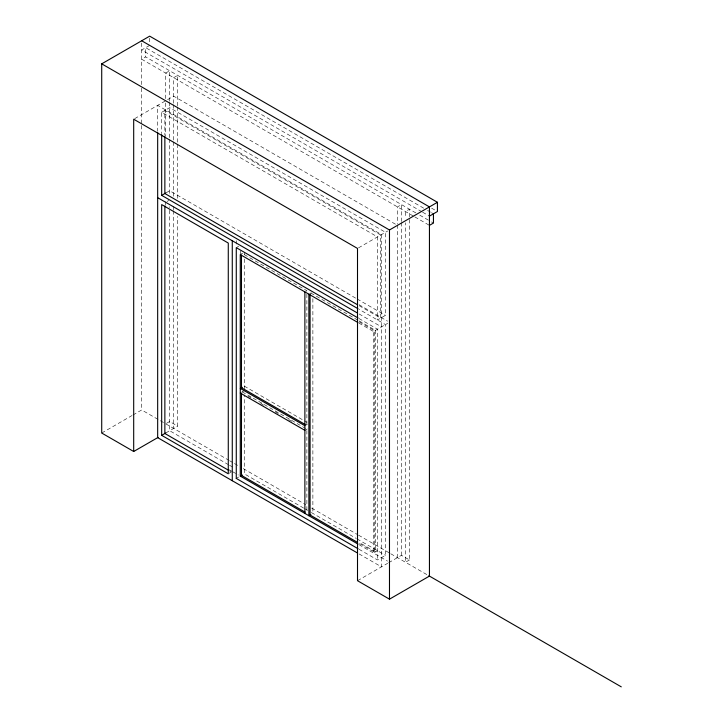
<?xml version="1.0" encoding="UTF-8"?>
<svg xmlns="http://www.w3.org/2000/svg" width="723" height="723" viewBox="0 0 723 723"><rect width="100%" height="100%" fill="white"/><g stroke="black" fill="none" stroke-linecap="round" stroke-linejoin="round"><path stroke-width="0.54" stroke-dasharray="3.62 2.71" d="M149.679 45.377L141.69 49.995L421.636 211.622M415.879 212.914L145.684 56.918L141.69 59.223L413.836 216.349M134.668 118.653L173.656 96.141L397.469 225.359M161.672 112.3L169.661 107.682L385.476 232.282L385.476 315.355L377.487 319.964L377.487 236.9L161.672 112.3L161.672 133.628M166.109 192.797L169.661 190.745L356.186 298.436M166.995 201.518L168.775 200.488M236.276 247.664L238.671 246.281M240.271 254.586L242.666 253.204M358.481 247.872L387.718 230.989M306.082 291.197L306.877 290.736L242.268 253.439M309.679 293.737L311.279 292.815M101.717 433.032L131.938 415.589M132.915 415.02L141.69 409.959L228.622 460.144M166.462 423.344L169.661 421.5L177.659 426.109L177.659 216.349M165.856 432.923L177.659 426.109M241.464 392.345L243.47 391.188M377.487 550.709L373.493 553.023L373.493 331.505L387.7 323.298M304.88 425.72L307.275 424.338M229.164 473.285L230.944 472.264M304.88 430.339L307.275 428.956M235.825 478.671L238.671 477.026M358.979 549.254L377.487 559.945L385.476 555.327L385.476 324.582L358.933 309.254M357.505 580.705L387.718 563.262M388.694 562.702L401.464 555.327L409.462 559.945L409.462 209.209L405.458 211.514L405.458 218.283M409.462 559.945L405.458 562.25L405.458 222.792M431.586 208.134L435.481 210.384M423.687 208.188L145.684 47.691L145.684 56.918M427.582 210.447L430.51 212.128M431.486 212.698L433.439 213.818M422.612 212.191L429.444 216.132M419.783 215.165L430.51 221.365M431.486 221.925L433.439 223.055M414.812 216.909L429.444 225.359M357.162 298.997L385.476 315.355M359.024 304.69L387.528 321.148M359.195 305.712L380.687 318.12L380.687 235.047L164.862 110.447L164.862 135.147M359.006 313.909L381.482 326.886M358.979 318.509L377.487 329.191L377.487 559.945M310.872 293.05L358.129 320.325M359.096 320.885L375.49 330.348L375.49 551.866L359.096 542.404M359.259 321.907L374.686 330.809L374.686 552.327L359.259 543.416M358.906 323.082L373.493 331.505M244.266 386.118L306.95 422.304M242.268 391.884L306.877 429.182L306.877 512.255M248.215 396.24L251.116 397.912M260.759 403.479L263.651 405.151M275.219 411.83L279.078 414.062M288.721 419.629L291.613 421.292M229.598 460.714L233.502 462.964M234.478 463.533L238.382 465.784M243.271 468.603L305.784 504.699M311.64 508.079L357.551 534.586M358.527 535.156L389.787 553.194M390.763 553.764L429.444 576.095M228.549 464.726L169.661 430.727L169.661 206.733M229.516 465.278L233.375 467.51M303.669 508.097L244.266 473.8L244.266 395.002M304.555 508.603L307.564 510.348M311.36 512.535L356.267 538.454M357.063 538.924L385.476 555.327M229.381 469.814L231.55 471.071M232.517 471.631L238.328 474.984M358.906 544.6L387.528 561.12M229.543 470.836L231.477 471.947M359.051 553.917L381.482 566.868L381.482 234.586L157.668 105.377L157.668 131.261M401.464 221.509L401.464 204.591L397.469 206.895L397.469 223.814M401.464 222.639L401.464 555.327M397.469 224.943L397.469 557.632M312.878 298.635L312.878 513.411M306.877 294.116L306.877 424.573M244.266 252.282L244.266 254.532M244.266 259.024L244.266 389.805M240.271 250.773L240.271 254.36M236.276 240.687L236.276 244.067M177.659 105.829L177.659 75.373L173.656 77.686L173.656 104.031M177.659 106.95L177.659 143.046M177.659 144.166L177.659 198.301M173.656 104.754L173.656 141.202M173.656 141.97L173.656 197.515M173.656 206.245L173.656 209.905M173.656 210.764L173.656 428.414M169.661 101.211L169.661 70.764L165.666 73.068L165.666 99.006M169.661 102.341L169.661 138.427M169.661 139.114L169.661 194.812M165.666 103.009L165.666 135.807M165.666 201.636L165.666 205.449M149.679 38.202L149.679 43.326M141.69 43.019L141.69 87.058M141.69 88.188L141.69 124.311M141.69 125.441L141.69 409.959"/><path stroke-width="1.08" d="M158.066 437.424L133.692 451.495L101.717 433.032L101.717 63.841L149.679 36.15L437.433 202.286L437.433 211.514L429.444 216.132M161.672 134.749L161.672 195.364L165.666 193.059M101.717 63.841L389.48 229.977L437.433 202.286M429.444 225.359L433.439 223.055L433.439 213.818M242.268 387.266L240.271 388.423L304.88 425.72M161.672 435.336L228.278 473.8L228.278 243.055L161.672 204.591L161.672 435.336L165.666 433.032M357.93 322.521L240.271 254.586L240.271 476.105L242.268 474.948M310.872 514.559L308.875 515.716L308.875 294.198M133.692 451.495L133.692 119.214L357.505 248.432L357.505 580.705L389.48 599.168L429.444 576.095L429.444 206.895L141.69 40.768M357.243 304.591L164.862 193.52L164.862 136.267M161.672 195.364L357.957 308.685M157.668 197.668L357.099 312.815M358.012 317.948L236.276 247.664L236.276 478.409L358.012 548.694M305.115 424.473L241.464 387.727L241.464 255.02M240.271 393.032L304.88 430.339M428.856 575.752L621.283 686.85M305.115 512.155L241.464 475.409L241.464 393.466M357.334 542.304L310.077 515.02L310.077 294.632M240.271 476.105L357.93 544.039M228.576 470.275L164.862 433.493L164.862 206.127M357.099 552.788L157.668 437.65L157.668 132.39M389.48 229.977L389.48 599.168M304.88 291.893L304.88 513.411M232.273 240.741L232.273 480.723"/></g></svg>
